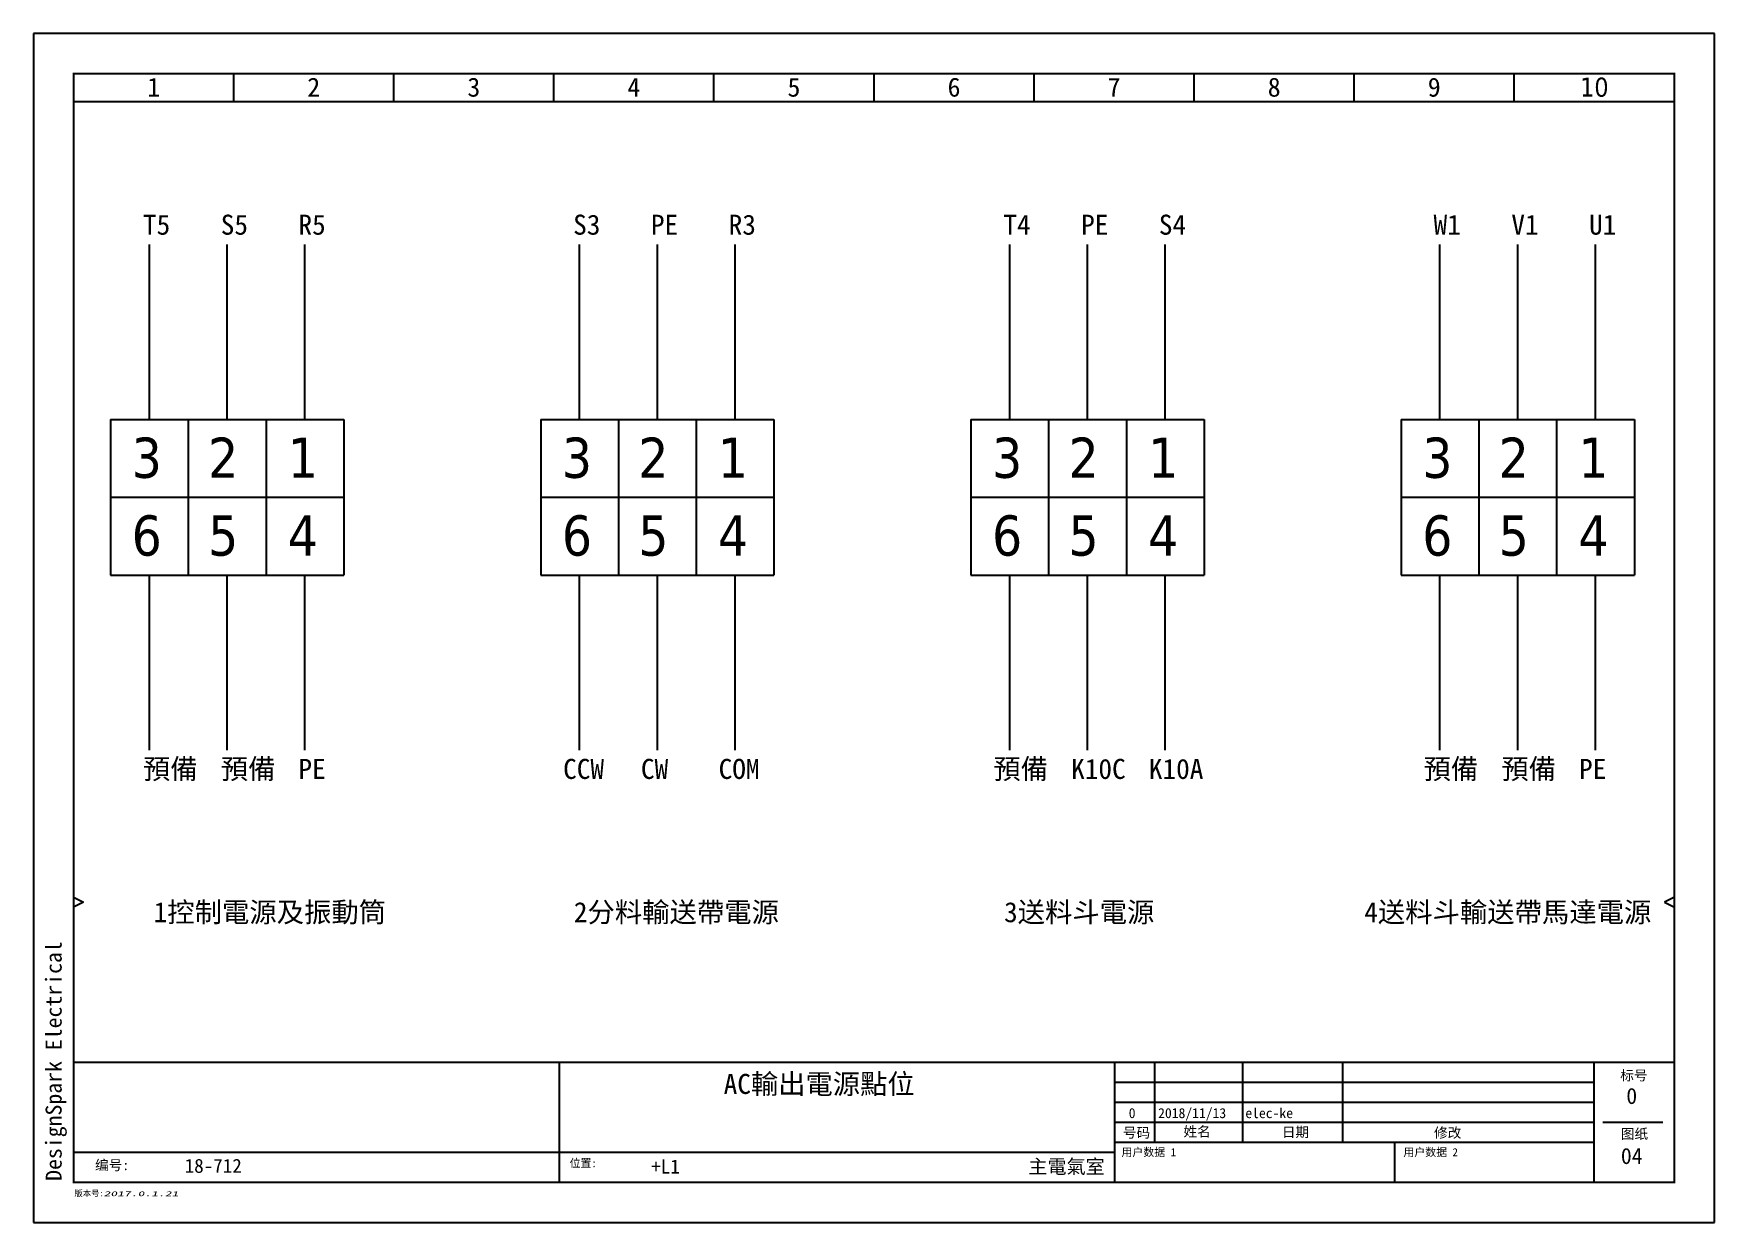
# Model space of a CAD drawing. Header units: millimetres. Extents: x 0 to 420, y 0 to 297.
import ezdxf
from ezdxf.enums import TextEntityAlignment as Align

# ---------------------------------------------------------------- set-up
doc = ezdxf.new("R2010")
doc.units = ezdxf.units.MM
doc.header["$LTSCALE"] = 10
doc.layers.add('DoNotPrint', color=7, linetype='Continuous', plot=False)
doc.layers.add('TITLEBLOCK', color=7, linetype='Continuous')
doc.styles.add('SIMHEI_STANDARD', font='simhei.ttf')
doc.styles.get("Standard").update_dxf_attribs({"font": 'tahoma.ttf'})
doc.styles.add('TAHOMA_STANDARD', font='TAHOMA.TTF')

# ---------------------------------------------------------------- blocks, each defined once
blk = doc.blocks.new('TR_FDP_BASEA3CA_ZH')
at = {"color": 7}
for p, q in [((50, 280), (50, 287)), ((90, 280), (90, 287)), ((130, 280), (130, 287)), ((170, 280), (170, 287)), ((210, 280), (210, 287)), ((250, 280), (250, 287)), ((290, 280), (290, 287)), ((330, 280), (330, 287)), ((370, 280), (370, 287)), ((10, 81.25), (12.5, 80)), ((12.5, 80), (10, 78.75)), ((410, 81.25), (407.5, 80)), ((407.5, 80), (410, 78.75)), ((131.41, 10), (131.41, 40)), ((270.16, 10), (270.16, 40)), ((280.16, 20), (280.16, 40)), ((302.16, 20), (302.16, 40)), ((327.16, 20), (327.16, 40)), ((390, 10), (390, 40)), ((270.16, 35), (390, 35)), ((270.16, 30), (390, 30)), ((270.16, 25), (390, 25)), ((392.11, 25), (407.11, 25)), ((270.16, 17.5), (10, 17.5)), ((270.16, 20), (390, 20)), ((340.08, 20), (340.08, 10))]:
    blk.add_line(p, q, dxfattribs=at)
at = {"color": 7, "const_width": 0.5}
blk.add_lwpolyline([(10, 287), (410, 287), (410, 10), (10, 10)], close=True, dxfattribs=at)
for points in [[(10, 280), (410, 280)], [(10, 40), (410, 40)]]:
    blk.add_lwpolyline(points, dxfattribs=at)
at = {"layer": 'DoNotPrint', "color": 7}
for p, q in [((420, 297), (0, 297)), ((0, 297), (0, 0)), ((420, 0), (420, 297)), ((0, 0), (420, 0))]:
    blk.add_line(p, q, dxfattribs=at)
at = {"color": 7, "style": 'SIMHEI_STANDARD'}
for s, p in [('标号', (399.88, 36.72)), ('号码', (275.59, 22.41)), ('姓名', (290.74, 22.7)), ('日期', (315.32, 22.56)), ('修改', (353.35, 22.4)), ('图纸', (400.03, 22.13))]:
    blk.add_text(s, height=2.5, dxfattribs=at).set_placement(p, align=Align.MIDDLE_CENTER)
blk.add_text('编号:', height=2.5, dxfattribs=at).set_placement((15.35, 13.05))
blk.add_text('位置:', height=2, dxfattribs=at).set_placement((133.92, 14.8), align=Align.MIDDLE_LEFT)
at = {"style": 'SIMHEI_STANDARD'}
blk.add_text('版本号:', height=1.5, dxfattribs=at).set_placement((10.19, 7.25), align=Align.MIDDLE_LEFT)
at = {"color": 7}
for tag, height, style, p in [('#COL', 4.75, 'SIMHEI_STANDARD', (30, 281.25)), ('#COL', 4.75, 'SIMHEI_STANDARD', (70, 281.25)), ('#COL', 4.75, 'SIMHEI_STANDARD', (110, 281.25)), ('#COL', 4.75, 'SIMHEI_STANDARD', (150, 281.25)), ('#COL', 4.75, 'SIMHEI_STANDARD', (190, 281.25)), ('#COL', 4.75, 'SIMHEI_STANDARD', (230, 281.25)), ('#COL', 4.75, 'SIMHEI_STANDARD', (270, 281.25)), ('#COL', 4.75, 'SIMHEI_STANDARD', (310, 281.25)), ('#COL', 4.75, 'SIMHEI_STANDARD', (350, 281.25)), ('#COL', 4.75, 'TAHOMA_STANDARD', (390, 281.25)), ('#PROJECT_DWG_OFFICE', 4, 'SIMHEI_STANDARD', (66.23, 34.15)), ('#PROJECT_DWG_OFFICE_ADDRESS_1', 3, 'SIMHEI_STANDARD', (66.23, 30.11)), ('#PROJECT_DWG_OFFICE_ADDRESS_2', 3, 'SIMHEI_STANDARD', (66.23, 25.87)), ('#PROJECT_DWG_OFFICE_ADDRESS_3', 3, 'SIMHEI_STANDARD', (66.23, 21.95))]:
    blk.add_attdef(tag, text='', height=height, dxfattribs=dict(at, style=style)).set_placement(p, align=Align.CENTER)
at = {"color": 7, "style": 'SIMHEI_STANDARD'}
for tag, height, p in [('#REV_NO_-0', 2.5, (274.5, 37.3)), ('#FOLIO_TZ_0_L1', 5, (196.3, 34.59)), ('#REV_NO_-1', 2.5, (274.5, 32.4)), ('#REV_NO', 4, (399.35, 31.59)), ('#FOLIO_TZ_1_L1', 4, (196.3, 27.51)), ('#REV_NO_-2', 2.5, (274.5, 27.3)), ('#FOLIO_TZ_2_L1', 4, (196.3, 21.54)), ('#FOLIO_TAG', 4, (399.35, 16.59))]:
    blk.add_attdef(tag, text='', height=height, dxfattribs=at).set_placement(p, align=Align.MIDDLE_CENTER)
for tag, height, p in [('#REV_CREATED_ON_-0', 2.5, (281, 37.2)), ('#REV_CREATED_BY_-0', 2.5, (302.7, 37.3)), ('#REV_NO_-0_TZ_0_L1', 2.5, (327.9, 37.3)), ('#REV_CREATED_BY_-1', 2.5, (302.7, 32.4)), ('#REV_CREATED_ON_-1', 2.5, (281, 32.1)), ('#REV_NO_-1_TZ_0_L1', 2.5, (327.9, 32.1)), ('#REV_CREATED_ON_-2', 2.5, (281, 27.3)), ('#REV_CREATED_BY_-2', 2.5, (302.8, 27.3)), ('#REV_NO_-2_TZ_0_L1', 2.5, (327.9, 27.5)), ('##BUNDLE_TX_0_ZH', 2, (271.84, 17.53)), ('##BUNDLE_TX_1_ZH', 2, (342.29, 17.53)), ('#FOLIO_LOC_TAG', 3.5, (154.33, 13.96))]:
    blk.add_attdef(tag, text='', height=height, dxfattribs=at).set_placement(p, align=Align.MIDDLE_LEFT)
blk.add_attdef('#APP_NAME', text='', height=4, rotation=90, dxfattribs=at).set_placement((5, 10.37), align=Align.MIDDLE_LEFT)
blk.add_attdef('#PROJECT_CONTRACT_NUM', text='', height=3.5, dxfattribs=at).set_placement((37.74, 11.33), align=Align.BOTTOM_LEFT)
blk.add_attdef('#FOLIO_LOC_TZ_0_L1', text='', height=3.5, dxfattribs=at).set_placement((267.67, 13.96), align=Align.MIDDLE_RIGHT)
for tag, p in [('#BUNDLE_TX_0', (271.84, 12.19)), ('#BUNDLE_TX_1', (342.1, 12.19))]:
    blk.add_attdef(tag, p, '', height=2.5, dxfattribs=at)
at = {"color": 7, "style": 'SIMHEI_STANDARD', "oblique": 15, "width": 2.071003}
blk.add_attdef('#ELVER', text='', height=1.21, dxfattribs=at).set_placement((17.5, 7.15), align=Align.MIDDLE_LEFT)

msp = doc.modelspace()

# ---------------------------------------------------------------- linework, layer by layer
for p, q in [((19.21, 200.59), (38.64, 200.59)), ((19.21, 200.59), (19.21, 181.16)), ((38.64, 200.59), (58.07, 200.59)), ((38.64, 200.59), (38.64, 181.16)), ((58.07, 200.59), (58.07, 181.16)), ((58.07, 200.59), (77.5, 200.59)), ((77.5, 200.59), (77.5, 181.16)), ((126.71, 200.59), (126.71, 181.16)), ((126.71, 200.59), (146.14, 200.59)), ((146.14, 200.59), (146.14, 181.16)), ((146.14, 200.59), (165.57, 200.59)), ((165.57, 200.59), (185, 200.59)), ((165.57, 200.59), (165.57, 181.16)), ((185, 200.59), (185, 181.16)), ((234.21, 200.59), (234.21, 181.16)), ((234.21, 200.59), (253.64, 200.59)), ((253.64, 200.59), (253.64, 181.16)), ((253.64, 200.59), (273.07, 200.59)), ((273.07, 200.59), (292.5, 200.59)), ((273.07, 200.59), (273.07, 181.16)), ((292.5, 200.59), (292.5, 181.16)), ((341.71, 200.59), (341.71, 181.16)), ((341.71, 200.59), (361.14, 200.59)), ((361.14, 200.59), (361.14, 181.16)), ((361.14, 200.59), (380.57, 200.59)), ((380.57, 200.59), (400, 200.59)), ((380.57, 200.59), (380.57, 181.16)), ((400, 200.59), (400, 181.16)), ((19.21, 181.16), (38.64, 181.16)), ((19.21, 181.16), (19.21, 161.73)), ((38.64, 181.16), (58.07, 181.16)), ((38.64, 181.16), (38.64, 161.73)), ((58.07, 181.16), (77.5, 181.16)), ((58.07, 181.16), (58.07, 161.73)), ((77.5, 181.16), (77.5, 161.73)), ((126.71, 181.16), (126.71, 161.73)), ((126.71, 181.16), (146.14, 181.16)), ((146.14, 181.16), (146.14, 161.73)), ((146.14, 181.16), (165.57, 181.16)), ((165.57, 181.16), (165.57, 161.73)), ((165.57, 181.16), (185, 181.16)), ((185, 181.16), (185, 161.73)), ((234.21, 181.16), (234.21, 161.73)), ((234.21, 181.16), (253.64, 181.16)), ((253.64, 181.16), (253.64, 161.73)), ((253.64, 181.16), (273.07, 181.16)), ((273.07, 181.16), (273.07, 161.73)), ((273.07, 181.16), (292.5, 181.16)), ((292.5, 181.16), (292.5, 161.73)), ((341.71, 181.16), (341.71, 161.73)), ((341.71, 181.16), (361.14, 181.16)), ((361.14, 181.16), (361.14, 161.73)), ((361.14, 181.16), (380.57, 181.16)), ((380.57, 181.16), (380.57, 161.73)), ((380.57, 181.16), (400, 181.16)), ((400, 181.16), (400, 161.73)), ((19.21, 161.73), (38.64, 161.73)), ((38.64, 161.73), (58.07, 161.73)), ((58.07, 161.73), (77.5, 161.73)), ((126.71, 161.73), (146.14, 161.73)), ((146.14, 161.73), (165.57, 161.73)), ((165.57, 161.73), (185, 161.73)), ((234.21, 161.73), (253.64, 161.73)), ((253.64, 161.73), (273.07, 161.73)), ((273.07, 161.73), (292.5, 161.73)), ((341.71, 161.73), (361.14, 161.73)), ((361.14, 161.73), (380.57, 161.73)), ((380.57, 161.73), (400, 161.73))]:
    msp.add_line(p, q)
at = {"color": 231, "linetype": 'Continuous'}
for points in [[(28.93, 200.59), (28.93, 244.31)], [(48.36, 200.59), (48.36, 244.31)], [(67.79, 200.59), (67.79, 244.31)], [(136.43, 200.59), (136.43, 244.31)], [(155.86, 200.59), (155.86, 244.31)], [(175.29, 200.59), (175.29, 244.31)], [(243.93, 200.59), (243.93, 244.31)], [(263.36, 200.59), (263.36, 244.31)], [(282.79, 200.59), (282.79, 244.31)], [(351.43, 200.59), (351.43, 244.31)], [(370.86, 200.59), (370.86, 244.31)], [(390.29, 200.59), (390.29, 244.31)], [(28.93, 118.01), (28.93, 161.73)], [(48.36, 118.01), (48.36, 161.73)], [(67.79, 118.01), (67.79, 161.73)], [(136.43, 118.01), (136.43, 161.73)], [(155.86, 118.01), (155.86, 161.73)], [(175.29, 118.01), (175.29, 161.73)], [(243.93, 118.01), (243.93, 161.73)], [(263.36, 118.01), (263.36, 161.73)], [(282.79, 118.01), (282.79, 161.73)], [(351.43, 118.01), (351.43, 161.73)], [(370.86, 118.01), (370.86, 161.73)], [(390.29, 118.01), (390.29, 161.73)]]:
    msp.add_lwpolyline(points, dxfattribs=at)

# ---------------------------------------------------------------- block references
at = {"layer": 'TITLEBLOCK'}
ref = msp.add_blockref('TR_FDP_BASEA3CA_ZH', (0, 0), dxfattribs=at)
ref.add_attrib('#COL', '1', dxfattribs={"layer": '0', "color": 7, "height": 4.75, "style": 'SIMHEI_STANDARD'}).set_placement((30, 281.25), align=Align.CENTER)
ref.add_attrib('#COL', '2', dxfattribs={"layer": '0', "color": 7, "height": 4.75, "style": 'SIMHEI_STANDARD'}).set_placement((70, 281.25), align=Align.CENTER)
ref.add_attrib('#COL', '3', dxfattribs={"layer": '0', "color": 7, "height": 4.75, "style": 'SIMHEI_STANDARD'}).set_placement((110, 281.25), align=Align.CENTER)
ref.add_attrib('#COL', '4', dxfattribs={"layer": '0', "color": 7, "height": 4.75, "style": 'SIMHEI_STANDARD'}).set_placement((150, 281.25), align=Align.CENTER)
ref.add_attrib('#COL', '5', dxfattribs={"layer": '0', "color": 7, "height": 4.75, "style": 'SIMHEI_STANDARD'}).set_placement((190, 281.25), align=Align.CENTER)
ref.add_attrib('#COL', '6', dxfattribs={"layer": '0', "color": 7, "height": 4.75, "style": 'SIMHEI_STANDARD'}).set_placement((230, 281.25), align=Align.CENTER)
ref.add_attrib('#COL', '7', dxfattribs={"layer": '0', "color": 7, "height": 4.75, "style": 'SIMHEI_STANDARD'}).set_placement((270, 281.25), align=Align.CENTER)
ref.add_attrib('#COL', '8', dxfattribs={"layer": '0', "color": 7, "height": 4.75, "style": 'SIMHEI_STANDARD'}).set_placement((310, 281.25), align=Align.CENTER)
ref.add_attrib('#COL', '9', dxfattribs={"layer": '0', "color": 7, "height": 4.75, "style": 'SIMHEI_STANDARD'}).set_placement((350, 281.25), align=Align.CENTER)
ref.add_attrib('#COL', '10', dxfattribs={"layer": '0', "color": 7, "height": 4.75, "style": 'TAHOMA_STANDARD'}).set_placement((390, 281.25), align=Align.CENTER)
ref.add_attrib('#ELVER', '2017.0.1.21', dxfattribs={"layer": '0', "color": 7, "height": 1.2071, "style": 'SIMHEI_STANDARD', "oblique": 15, "width": 2.071003}).set_placement((17.5, 7.15), align=Align.MIDDLE_LEFT)
ref.add_attrib('#FOLIO_TZ_0_L1', 'AC輸出電源點位', dxfattribs={"layer": '0', "color": 7, "height": 5, "style": 'SIMHEI_STANDARD'}).set_placement((196.3, 34.59), align=Align.MIDDLE_CENTER)
ref.add_attrib('#FOLIO_TAG', '04', dxfattribs={"layer": '0', "color": 7, "height": 4, "style": 'SIMHEI_STANDARD'}).set_placement((399.35, 16.59), align=Align.MIDDLE_CENTER)
ref.add_attrib('##BUNDLE_TX_0_ZH', '用户数据 1', dxfattribs={"layer": '0', "color": 7, "height": 2, "style": 'SIMHEI_STANDARD'}).set_placement((271.84, 17.53), align=Align.MIDDLE_LEFT)
ref.add_attrib('##BUNDLE_TX_1_ZH', '用户数据 2', dxfattribs={"layer": '0', "color": 7, "height": 2, "style": 'SIMHEI_STANDARD'}).set_placement((342.29, 17.53), align=Align.MIDDLE_LEFT)
ref.add_attrib('#FOLIO_LOC_TZ_0_L1', '主電氣室', dxfattribs={"layer": '0', "color": 7, "height": 3.5, "style": 'SIMHEI_STANDARD'}).set_placement((267.67, 13.96), align=Align.MIDDLE_RIGHT)
ref.add_attrib('#REV_NO', '0', dxfattribs={"layer": '0', "color": 7, "height": 4, "style": 'SIMHEI_STANDARD'}).set_placement((399.35, 31.59), align=Align.MIDDLE_CENTER)
ref.add_attrib('#PROJECT_CONTRACT_NUM', '18-712', dxfattribs={"layer": '0', "color": 7, "height": 3.5, "style": 'SIMHEI_STANDARD'}).set_placement((37.74, 11.33), align=Align.BOTTOM_LEFT)
ref.add_attrib('#FOLIO_LOC_TAG', '+L1', dxfattribs={"layer": '0', "color": 7, "height": 3.5, "style": 'SIMHEI_STANDARD'}).set_placement((154.33, 13.96), align=Align.MIDDLE_LEFT)
ref.add_attrib('#REV_CREATED_BY_-2', 'elec-ke', dxfattribs={"layer": '0', "color": 7, "height": 2.5, "style": 'SIMHEI_STANDARD'}).set_placement((302.8, 27.3), align=Align.MIDDLE_LEFT)
ref.add_attrib('#REV_CREATED_ON_-2', '2018/11/13', dxfattribs={"layer": '0', "color": 7, "height": 2.5, "style": 'SIMHEI_STANDARD'}).set_placement((281, 27.3), align=Align.MIDDLE_LEFT)
ref.add_attrib('#REV_NO_-2', '0', dxfattribs={"layer": '0', "color": 7, "height": 2.5, "style": 'SIMHEI_STANDARD'}).set_placement((274.5, 27.3), align=Align.MIDDLE_CENTER)
ref.add_attrib('#APP_NAME', 'DesignSpark Electrical', dxfattribs={"layer": '0', "color": 7, "height": 4, "rotation": 90, "style": 'SIMHEI_STANDARD'}).set_placement((5, 10.37), align=Align.MIDDLE_LEFT)

# ---------------------------------------------------------------- texts
at = {"style": 'SIMHEI_STANDARD'}
for s, p in [('T5', (27.32, 246.76)), ('S5', (46.76, 246.76)), ('R5', (66.18, 246.76)), ('S3', (134.82, 246.76)), ('PE', (154.26, 246.76)), ('R3', (173.68, 246.76)), ('T4', (242.32, 246.76)), ('PE', (261.76, 246.76)), ('S4', (281.18, 246.76)), ('W1', (349.82, 246.76)), ('V1', (369.26, 246.76)), ('U1', (388.68, 246.76)), ('預備', (27.32, 110.79)), ('預備', (46.76, 110.79)), ('PE', (66.18, 110.79)), ('CCW', (132.32, 110.79)), ('CW', (151.76, 110.79)), ('COM', (171.18, 110.79)), ('預備', (239.82, 110.79)), ('K10C', (259.26, 110.79)), ('K10A', (278.68, 110.79)), ('預備', (347.32, 110.79)), ('預備', (366.76, 110.79)), ('PE', (386.18, 110.79)), ('1控制電源及振動筒', (30, 75)), ('2分料輸送帶電源', (135, 75)), ('3送料斗電源', (242.5, 75)), ('4送料斗輸送帶馬達電源', (332.5, 75))]:
    msp.add_text(s, height=5.01, dxfattribs=at).set_placement(p)
for s, p in [('3', (24.5, 186.02)), ('2', (43.6, 186.02)), ('1', (63.5, 186.02)), ('3', (132, 186.02)), ('2', (151.1, 186.02)), ('1', (171, 186.02)), ('3', (239.5, 186.02)), ('2', (258.6, 186.02)), ('1', (278.5, 186.02)), ('3', (347, 186.02)), ('2', (366.1, 186.02)), ('1', (386, 186.02)), ('6', (24.5, 166.59)), ('5', (43.6, 166.59)), ('4', (63.5, 166.59)), ('6', (132, 166.59)), ('5', (151.1, 166.59)), ('4', (171, 166.59)), ('6', (239.5, 166.59)), ('5', (258.6, 166.59)), ('4', (278.5, 166.59)), ('6', (347, 166.59)), ('5', (366.1, 166.59)), ('4', (386, 166.59))]:
    msp.add_text(s, height=10.05).set_placement(p)

doc.saveas('drawing.dxf')
